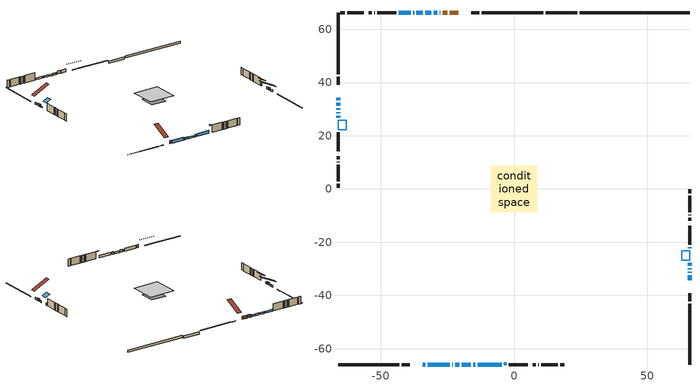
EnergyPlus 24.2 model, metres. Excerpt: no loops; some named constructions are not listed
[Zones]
conditioned space
 floor outside (Floor1 construction): -0.77,-0.77 -0.77,0.77 0.77,0.77 0.77,-0.77 z0.91
 floor adiabatic (AdiabaticFloorConstruction): -8.74,-8.74 -8.74,8.74 8.74,8.74 8.74,-8.74 z3.35
 floor foundation (Slab1 construction): -5.33,-5.33 -5.33,5.33 5.33,5.33 5.33,-5.33 z-0.61
 floor foundation (Slab1 construction 1): -2.85,-2.85 -2.85,2.85 2.85,2.85 2.85,-2.85 z-1.22
 wall outside (RimJoist1 construction): 10.94,66.14 -12.14,66.14 / -66.14,-66.14 -43.06,-66.14 / -66.14,66.14 -66.14,43.06 / 66.14,-66.14 66.14,-43.06 z0.91:1.21
 wall outside (RimJoist3 construction): -13.07,66.14 -15.98,66.14 / -42.13,-66.14 -39.22,-66.14 / -66.14,42.13 -66.14,39.22 / 66.14,-42.13 66.14,-39.22 z0.91:1.21
 wall outside (AdiabaticWallConstruction 1): -20.91,66.14 -24.15,66.14 / -25.08,66.14 -26.81,66.14 z0.91:2.94
 wall outside (AdiabaticWallConstruction): -34.29,-66.14 -33.38,-66.14 z0.91:2.99; -32.45,-66.14 -24.07,-66.14 / -66.14,30.3 -66.14,29.84 / 66.14,-31.53 66.14,-31.08 / 66.14,-30.15 66.14,-29.69 / -13.55,-66.14 -4.67,-66.14 / -66.14,28.91 -66.14,28.46 z0.91:2.74; -66.14,34.29 -66.14,33.38 / -66.14,32.45 -66.14,31.23 / -27.74,66.14 -27.92,66.14 / -23.14,-66.14 -22.96,-66.14 / -28.84,66.14 -30.22,66.14 / -19.68,-66.14 -16.32,-66.14 / -31.15,66.14 -33.44,66.14 / -34.36,66.14 -36.65,66.14 / -37.58,66.14 -37.88,66.14 / 66.14,-28.76 66.14,-27.69 / -38.81,66.14 -43.38,66.14 z0.91:2.13; -22.03,-66.14 -20.61,-66.14 z0.91:2.43; -15.4,-66.14 -14.48,-66.14 z0.91:2.59; 66.14,-34.29 66.14,-32.46 z0.91:2.23; -66.14,27.53 -66.14,26.72 z0.91:1.77; 66.14,-22.31 66.14,-21.85 z0.91:2.44
 wall outside (Wall1 construction): -44.31,66.14 -51.45,66.14 / -1.94,-66.14 5.19,-66.14 / -66.14,21.33 -66.14,14.2 / 66.14,-20.92 66.14,-13.79 z0.91:5.79
 wall outside (Wall2 construction): -52.37,66.14 -52.45,66.14 / 6.12,-66.14 6.2,-66.14 / -66.14,13.27 -66.14,13.2 / 66.14,-12.86 66.14,-12.79 z0.91:5.79
 wall outside (Wall3 construction): -53.38,66.14 -54.51,66.14 / 7.13,-66.14 8.26,-66.14 / -66.14,12.27 -66.14,11.13 / 66.14,-11.86 66.14,-10.73 z0.91:5.79
 wall outside (Wall4 construction): -55.44,66.14 -55.58,66.14 / 9.19,-66.14 9.33,-66.14 / -66.14,10.21 -66.14,10.06 / 66.14,-9.8 66.14,-9.65 z0.91:5.79
 wall outside (Wall5 construction): -56.51,66.14 -62.66,66.14 / 10.26,-66.14 16.41,-66.14 / -66.14,9.13 -66.14,2.98 / 66.14,-8.72 66.14,-2.57 z0.91:5.79
 wall outside (Wall6 construction): -63.59,66.14 -65.21,66.14 / 17.34,-66.14 18.96,-66.14 / -66.14,2.05 -66.14,0.44 / 66.14,-1.64 66.14,-0.03 z0.91:5.79
 wall foundation (FoundationWall1 construction): 66.14,66.14 24.68,66.14 z-0.61:0.91
 wall foundation (FoundationWall2 construction): 23.75,66.14 11.87,66.14 z-1.22:0.3
 window (WindowConstruction 21): -34.29,-66.14 -33.38,-66.14 z0.91:2.99
 window (WindowConstruction 4): -32.45,-66.14 -24.07,-66.14 z0.91:2.74
 window (WindowConstruction 5): -66.14,34.29 -66.14,33.38 z0.91:2.13
 window (WindowConstruction 6): -66.14,32.45 -66.14,31.23 z0.91:2.13
 window (WindowConstruction 7): -66.14,30.3 -66.14,29.84 z0.91:2.74
 window (WindowConstruction 8): -27.74,66.14 -27.91,66.14 z0.91:2.13
 window (WindowConstruction 9): -23.14,-66.14 -22.96,-66.14 z0.91:2.13
 window (WindowConstruction 10): -28.84,66.14 -30.22,66.14 z0.91:2.13
 window (WindowConstruction 11): -22.03,-66.14 -20.61,-66.14 z0.91:2.43
 window (WindowConstruction 12): -19.68,-66.14 -16.32,-66.14 z0.91:2.13
 window (WindowConstruction 22): -15.4,-66.14 -14.48,-66.14 z0.91:2.59
 window (WindowConstruction 13): 66.14,-34.29 66.14,-32.46 z0.91:2.23
 window (WindowConstruction 14): 66.14,-31.53 66.14,-31.08 z0.91:2.74
 window (WindowConstruction): 66.14,-30.15 66.14,-29.69 z0.91:2.74
 window (WindowConstruction 15): -31.15,66.14 -33.43,66.14 z0.91:2.13
 window (WindowConstruction 16): -34.36,66.14 -36.65,66.14 z0.91:2.13
 window (WindowConstruction 17): -37.58,66.14 -37.88,66.14 z0.91:2.13
 window (WindowConstruction 18): -13.55,-66.14 -4.67,-66.14 z0.91:2.74
 window (WindowConstruction 1): 66.14,-28.76 66.14,-27.69 z0.91:2.13
 window (WindowConstruction 19): -66.14,28.91 -66.14,28.46 z0.91:2.74
 window (WindowConstruction 20): -66.14,27.53 -66.14,26.72 z0.91:1.77
 window (WindowConstruction 2): 66.14,-22.31 66.14,-21.85 z0.91:2.43
 window (WindowConstruction 3): -38.81,66.14 -43.38,66.14 z0.91:2.13
 door (Door): -20.91,66.14 -24.15,66.14 z0.91:2.94
 door (Door 1): -25.08,66.14 -26.81,66.14 z0.91:2.94
 ceiling adiabatic (AdiabaticFloorConstruction): 8.74,-8.74 8.74,8.74 -8.74,8.74 -8.74,-8.74 z3.35
 roof outside (Roof1 construction): -19.98,66.14,5.79 -19.98,55.15,11.28 -16.91,55.15,11.28 -16.91,66.14,5.79; -35.22,-66.14,5.79 -35.22,-55.15,11.28 -38.29,-55.15,11.28 -38.29,-66.14,5.79; -66.14,35.22,5.79 -55.15,35.22,11.28 -55.15,38.29,11.28 -66.14,38.29,5.79; 66.14,-35.22,5.79 55.15,-35.22,11.28 55.15,-38.29,11.28 66.14,-38.29,5.79
 roof outside (AdiabaticRoofConstruction): -2.87,-66.14,5.79 -2.87,-65.36,6.18 -3.74,-65.36,6.18 -3.74,-66.14,5.79; 66.14,-23.24,5.79 62.98,-23.24,7.36 62.98,-26.77,7.36 66.14,-26.77,5.79; -66.14,22.26,5.79 -62.98,22.26,7.36 -62.98,25.79,7.36 -66.14,25.79,5.79
 skylight (SkylightConstruction): -2.87,-66.14,5.79 -2.87,-65.36,6.18 -3.74,-65.36,6.18 -3.74,-66.14,5.79
 skylight (SkylightConstruction 1): 66.14,-23.24,5.79 62.98,-23.24,7.36 62.98,-26.77,7.36 66.14,-26.77,5.79
 skylight (SkylightConstruction 2): -66.14,22.26,5.79 -62.98,22.26,7.36 -62.98,25.79,7.36 -66.14,25.79,5.79
[Schedule:Day:Interval]
clothes dryer exhaust 0 schedule day: No, 01:00, 0.123457, 02:00, 0.0740741, 03:00, 0.0493827, 04:00, 0.0246914, 05:00, 0.0493827, 06:00, 0.0740741, 07:00, 0.197531, 08:00, 0.395062, 09:00, 0.592593, 10:00, 0.839506, 11:00, 0.962963, 12:00, 1, 13:00, 0.91358, 14:00, 0.82716, 15:00, 0.716049, 16:00, 0.753086, 17:00, 0.679012, 18:00, 0.666667, 20:00, 0.62963, 21:00, 0.641975, 22:00, 0.666667, 23:00, 0.54321, 24:00, 0.296296
clothes dryer exhaust 0 schedule default day; cooling season schedule day; cooling season schedule day 2; cooling season schedule default day; exterior lighting schedule default day; natural vent schedule default day: No, 24:00, 0
cooling season schedule day 1: No, 24:00, 1
exterior lighting schedule day 10: No, 01:00, 0.552381, 03:00, 0.510952, 05:00, 0.483333, 06:00, 0.538571, 07:00, 0.607619, 08:00, 0.56619, 09:00, 0.428095, 10:00, 0.345238, 12:00, 0.331429, 13:00, 0.345238, 14:00, 0.386667, 15:00, 0.414286, 16:00, 0.483333, 17:00, 0.607619, 18:00, 0.773333, 19:00, 0.88381, 20:00, 0.939048, 21:00, 0.966667, 22:00, 0.897619, 23:00, 0.773333, 24:00, 0.649048
exterior lighting schedule day 11: No, 01:00, 0.571429, 03:00, 0.528571, 05:00, 0.5, 06:00, 0.557143, 07:00, 0.628571, 08:00, 0.585714, 09:00, 0.442857, 10:00, 0.357143, 12:00, 0.342857, 13:00, 0.357143, 14:00, 0.4, 15:00, 0.428571, 16:00, 0.5, 17:00, 0.628571, 18:00, 0.8, 19:00, 0.914286, 20:00, 0.971429, 21:00, 1, 22:00, 0.928571, 23:00, 0.8, 24:00, 0.671429
exterior lighting schedule day 2: No, 01:00, 0.485714, 03:00, 0.449286, 05:00, 0.425, 06:00, 0.473571, 07:00, 0.534286, 08:00, 0.497857, 09:00, 0.376429, 10:00, 0.303571, 12:00, 0.291429, 13:00, 0.303571, 14:00, 0.34, 15:00, 0.364286, 16:00, 0.425, 17:00, 0.534286, 18:00, 0.68, 19:00, 0.777143, 20:00, 0.825714, 21:00, 0.85, 22:00, 0.789286, 23:00, 0.68, 24:00, 0.570714
exterior lighting schedule day 3: No, 01:00, 0.442857, 03:00, 0.409643, 05:00, 0.3875, 06:00, 0.431786, 07:00, 0.487143, 08:00, 0.453929, 09:00, 0.343214, 10:00, 0.276786, 12:00, 0.265714, 13:00, 0.276786, 14:00, 0.31, 15:00, 0.332143, 16:00, 0.3875, 17:00, 0.487143, 18:00, 0.62, 19:00, 0.708571, 20:00, 0.752857, 21:00, 0.775, 22:00, 0.719643, 23:00, 0.62, 24:00, 0.520357
exterior lighting schedule day 4: No, 01:00, 0.4, 03:00, 0.37, 05:00, 0.35, 06:00, 0.39, 07:00, 0.44, 08:00, 0.41, 09:00, 0.31, 10:00, 0.25, 12:00, 0.24, 13:00, 0.25, 14:00, 0.28, 15:00, 0.3, 16:00, 0.35, 17:00, 0.44, 18:00, 0.56, 19:00, 0.64, 20:00, 0.68, 21:00, 0.7, 22:00, 0.65, 23:00, 0.56, 24:00, 0.47
exterior lighting schedule day 5: No, 01:00, 0.380952, 03:00, 0.352381, 05:00, 0.333333, 06:00, 0.371429, 07:00, 0.419048, 08:00, 0.390476, 09:00, 0.295238, 10:00, 0.238095, 12:00, 0.228571, 13:00, 0.238095, 14:00, 0.266667, 15:00, 0.285714, 16:00, 0.333333, 17:00, 0.419048, 18:00, 0.533333, 19:00, 0.609524, 20:00, 0.647619, 21:00, 0.666667, 22:00, 0.619048, 23:00, 0.533333, 24:00, 0.447619
exterior lighting schedule day 6: No, 01:00, 0.390476, 03:00, 0.36119, 05:00, 0.341667, 06:00, 0.380714, 07:00, 0.429524, 08:00, 0.400238, 09:00, 0.302619, 10:00, 0.244048, 12:00, 0.234286, 13:00, 0.244048, 14:00, 0.273333, 15:00, 0.292857, 16:00, 0.341667, 17:00, 0.429524, 18:00, 0.546667, 19:00, 0.624762, 20:00, 0.66381, 21:00, 0.683333, 22:00, 0.634524, 23:00, 0.546667, 24:00, 0.45881
exterior lighting schedule day 7: No, 01:00, 0.419048, 03:00, 0.387619, 05:00, 0.366667, 06:00, 0.408571, 07:00, 0.460952, 08:00, 0.429524, 09:00, 0.324762, 10:00, 0.261905, 12:00, 0.251429, 13:00, 0.261905, 14:00, 0.293333, 15:00, 0.314286, 16:00, 0.366667, 17:00, 0.460952, 18:00, 0.586667, 19:00, 0.670476, 20:00, 0.712381, 21:00, 0.733333, 22:00, 0.680952, 23:00, 0.586667, 24:00, 0.492381
exterior lighting schedule day 8: No, 01:00, 0.466667, 03:00, 0.431667, 05:00, 0.408333, 06:00, 0.455, 07:00, 0.513333, 08:00, 0.478333, 09:00, 0.361667, 10:00, 0.291667, 12:00, 0.28, 13:00, 0.291667, 14:00, 0.326667, 15:00, 0.35, 16:00, 0.408333, 17:00, 0.513333, 18:00, 0.653333, 19:00, 0.746667, 20:00, 0.793333, 21:00, 0.816667, 22:00, 0.758333, 23:00, 0.653333, 24:00, 0.548333
exterior lighting schedule day 9: No, 01:00, 0.509524, 03:00, 0.47131, 05:00, 0.445833, 06:00, 0.496786, 07:00, 0.560476, 08:00, 0.522262, 09:00, 0.394881, 10:00, 0.318452, 12:00, 0.305714, 13:00, 0.318452, 14:00, 0.356667, 15:00, 0.382143, 16:00, 0.445833, 17:00, 0.560476, 18:00, 0.713333, 19:00, 0.815238, 20:00, 0.86619, 21:00, 0.891667, 22:00, 0.827976, 23:00, 0.713333, 24:00, 0.59869
[Schedule:Week:Daily]
clothes dryer exhaust 0 schedule Week Rule - Jan1-Dec31: clothes dryer exhaust 0 schedule day, clothes dryer exhaust 0 schedule day, clothes dryer exhaust 0 schedule day, clothes dryer exhaust 0 schedule day, clothes dryer exhaust 0 schedule day, clothes dryer exhaust 0 schedule day, clothes dryer exhaust 0 schedule day, clothes dryer exhaust 0 schedule default day, clothes dryer exhaust 0 schedule default day, clothes dryer exhaust 0 schedule default day, clothes dryer exhaust 0 schedule default day, clothes dryer exhaust 0 schedule default day
cooling season schedule Week Rule - Jan1-May26: cooling season schedule day, cooling season schedule day, cooling season schedule day, cooling season schedule day, cooling season schedule day, cooling season schedule day, cooling season schedule day, cooling season schedule default day, cooling season schedule default day, cooling season schedule default day, cooling season schedule default day, cooling season schedule default day
cooling season schedule Week Rule - May27-Jun2: cooling season schedule day, cooling season schedule day, cooling season schedule day, cooling season schedule day, cooling season schedule day, cooling season schedule day 1, cooling season schedule day 1, cooling season schedule default day, cooling season schedule default day, cooling season schedule default day, cooling season schedule default day, cooling season schedule default day
cooling season schedule Week Rule - Jun3-Aug25: cooling season schedule day 1, cooling season schedule day 1, cooling season schedule day 1, cooling season schedule day 1, cooling season schedule day 1, cooling season schedule day 1, cooling season schedule day 1, cooling season schedule default day, cooling season schedule default day, cooling season schedule default day, cooling season schedule default day, cooling season schedule default day
cooling season schedule Week Rule - Aug26-Sep1: cooling season schedule day 1, cooling season schedule day 1, cooling season schedule day 1, cooling season schedule day 1, cooling season schedule day 1, cooling season schedule day 1, cooling season schedule day 2, cooling season schedule default day, cooling season schedule default day, cooling season schedule default day, cooling season schedule default day, cooling season schedule default day
cooling season schedule Week Rule - Sep2-Dec31: cooling season schedule day 2, cooling season schedule day 2, cooling season schedule day 2, cooling season schedule day 2, cooling season schedule day 2, cooling season schedule day 2, cooling season schedule day 2, cooling season schedule default day, cooling season schedule default day, cooling season schedule default day, cooling season schedule default day, cooling season schedule default day
exterior lighting schedule Week Rule - Mar4-Mar31: exterior lighting schedule day 2, exterior lighting schedule day 2, exterior lighting schedule day 2, exterior lighting schedule day 2, exterior lighting schedule day 2, exterior lighting schedule day 2, exterior lighting schedule day 2, exterior lighting schedule default day, exterior lighting schedule default day, exterior lighting schedule default day, exterior lighting schedule default day, exterior lighting schedule default day
exterior lighting schedule Week Rule - Apr1-Apr28: exterior lighting schedule day 3, exterior lighting schedule day 3, exterior lighting schedule day 3, exterior lighting schedule day 3, exterior lighting schedule day 3, exterior lighting schedule day 3, exterior lighting schedule day 3, exterior lighting schedule default day, exterior lighting schedule default day, exterior lighting schedule default day, exterior lighting schedule default day, exterior lighting schedule default day
exterior lighting schedule Week Rule - Apr29-May5: exterior lighting schedule day 3, exterior lighting schedule day 3, exterior lighting schedule day 4, exterior lighting schedule day 4, exterior lighting schedule day 4, exterior lighting schedule day 4, exterior lighting schedule day 4, exterior lighting schedule default day, exterior lighting schedule default day, exterior lighting schedule default day, exterior lighting schedule default day, exterior lighting schedule default day
exterior lighting schedule Week Rule - May6-May26: exterior lighting schedule day 4, exterior lighting schedule day 4, exterior lighting schedule day 4, exterior lighting schedule day 4, exterior lighting schedule day 4, exterior lighting schedule day 4, exterior lighting schedule day 4, exterior lighting schedule default day, exterior lighting schedule default day, exterior lighting schedule default day, exterior lighting schedule default day, exterior lighting schedule default day
exterior lighting schedule Week Rule - May27-Jun2: exterior lighting schedule day 4, exterior lighting schedule day 4, exterior lighting schedule day 4, exterior lighting schedule day 4, exterior lighting schedule day 4, exterior lighting schedule day 5, exterior lighting schedule day 5, exterior lighting schedule default day, exterior lighting schedule default day, exterior lighting schedule default day, exterior lighting schedule default day, exterior lighting schedule default day
exterior lighting schedule Week Rule - Jun3-Jun30: exterior lighting schedule day 5, exterior lighting schedule day 5, exterior lighting schedule day 5, exterior lighting schedule day 5, exterior lighting schedule day 5, exterior lighting schedule day 5, exterior lighting schedule day 5, exterior lighting schedule default day, exterior lighting schedule default day, exterior lighting schedule default day, exterior lighting schedule default day, exterior lighting schedule default day
exterior lighting schedule Week Rule - Jul1-Jul28: exterior lighting schedule day 6, exterior lighting schedule day 6, exterior lighting schedule day 6, exterior lighting schedule day 6, exterior lighting schedule day 6, exterior lighting schedule day 6, exterior lighting schedule day 6, exterior lighting schedule default day, exterior lighting schedule default day, exterior lighting schedule default day, exterior lighting schedule default day, exterior lighting schedule default day
exterior lighting schedule Week Rule - Jul29-Aug4: exterior lighting schedule day 6, exterior lighting schedule day 6, exterior lighting schedule day 6, exterior lighting schedule day 7, exterior lighting schedule day 7, exterior lighting schedule day 7, exterior lighting schedule day 7, exterior lighting schedule default day, exterior lighting schedule default day, exterior lighting schedule default day, exterior lighting schedule default day, exterior lighting schedule default day
exterior lighting schedule Week Rule - Aug5-Aug25: exterior lighting schedule day 7, exterior lighting schedule day 7, exterior lighting schedule day 7, exterior lighting schedule day 7, exterior lighting schedule day 7, exterior lighting schedule day 7, exterior lighting schedule day 7, exterior lighting schedule default day, exterior lighting schedule default day, exterior lighting schedule default day, exterior lighting schedule default day, exterior lighting schedule default day
exterior lighting schedule Week Rule - Aug26-Sep1: exterior lighting schedule day 7, exterior lighting schedule day 7, exterior lighting schedule day 7, exterior lighting schedule day 7, exterior lighting schedule day 7, exterior lighting schedule day 7, exterior lighting schedule day 8, exterior lighting schedule default day, exterior lighting schedule default day, exterior lighting schedule default day, exterior lighting schedule default day, exterior lighting schedule default day
exterior lighting schedule Week Rule - Sep2-Sep29: exterior lighting schedule day 8, exterior lighting schedule day 8, exterior lighting schedule day 8, exterior lighting schedule day 8, exterior lighting schedule day 8, exterior lighting schedule day 8, exterior lighting schedule day 8, exterior lighting schedule default day, exterior lighting schedule default day, exterior lighting schedule default day, exterior lighting schedule default day, exterior lighting schedule default day
exterior lighting schedule Week Rule - Sep30-Oct6: exterior lighting schedule day 8, exterior lighting schedule day 9, exterior lighting schedule day 9, exterior lighting schedule day 9, exterior lighting schedule day 9, exterior lighting schedule day 9, exterior lighting schedule day 9, exterior lighting schedule default day, exterior lighting schedule default day, exterior lighting schedule default day, exterior lighting schedule default day, exterior lighting schedule default day
exterior lighting schedule Week Rule - Oct7-Oct27: exterior lighting schedule day 9, exterior lighting schedule day 9, exterior lighting schedule day 9, exterior lighting schedule day 9, exterior lighting schedule day 9, exterior lighting schedule day 9, exterior lighting schedule day 9, exterior lighting schedule default day, exterior lighting schedule default day, exterior lighting schedule default day, exterior lighting schedule default day, exterior lighting schedule default day
exterior lighting schedule Week Rule - Oct28-Nov3: exterior lighting schedule day 9, exterior lighting schedule day 9, exterior lighting schedule day 9, exterior lighting schedule day 9, exterior lighting schedule day 10, exterior lighting schedule day 10, exterior lighting schedule day 10, exterior lighting schedule default day, exterior lighting schedule default day, exterior lighting schedule default day, exterior lighting schedule default day, exterior lighting schedule default day
exterior lighting schedule Week Rule - Nov4-Nov24: exterior lighting schedule day 10, exterior lighting schedule day 10, exterior lighting schedule day 10, exterior lighting schedule day 10, exterior lighting schedule day 10, exterior lighting schedule day 10, exterior lighting schedule day 10, exterior lighting schedule default day, exterior lighting schedule default day, exterior lighting schedule default day, exterior lighting schedule default day, exterior lighting schedule default day
exterior lighting schedule Week Rule - Nov25-Dec1: exterior lighting schedule day 10, exterior lighting schedule day 10, exterior lighting schedule day 10, exterior lighting schedule day 10, exterior lighting schedule day 10, exterior lighting schedule day 10, exterior lighting schedule day 11, exterior lighting schedule default day, exterior lighting schedule default day, exterior lighting schedule default day, exterior lighting schedule default day, exterior lighting schedule default day
exterior lighting schedule Week Rule - Dec2-Dec31: exterior lighting schedule day 11, exterior lighting schedule day 11, exterior lighting schedule day 11, exterior lighting schedule day 11, exterior lighting schedule day 11, exterior lighting schedule day 11, exterior lighting schedule day 11, exterior lighting schedule default day, exterior lighting schedule default day, exterior lighting schedule default day, exterior lighting schedule default day, exterior lighting schedule default day
natural vent schedule Week Rule - Jan1-Dec31: natural vent schedule default day, natural vent schedule default day, natural vent schedule default day, natural vent schedule default day, natural vent schedule default day, natural vent schedule default day, natural vent schedule default day, natural vent schedule default day, natural vent schedule default day, natural vent schedule default day, natural vent schedule default day, natural vent schedule default day
[Schedule:Year]
clothes dryer exhaust 0 schedule: clothes dryer exhaust 0 schedule Week Rule - Jan1-Dec31, 1, 1, 12, 31
cooling season schedule: cooling season schedule Week Rule - Jan1-May26, 1, 1, 5, 26, cooling season schedule Week Rule - May27-Jun2, 5, 27, 6, 2, cooling season schedule Week Rule - Jun3-Aug25, 6, 3, 8, 25, cooling season schedule Week Rule - Aug26-Sep1, 8, 26, 9, 1, cooling season schedule Week Rule - Sep2-Dec31, 9, 2, 12, 31
natural vent schedule: natural vent schedule Week Rule - Jan1-Dec31, 1, 1, 12, 31
